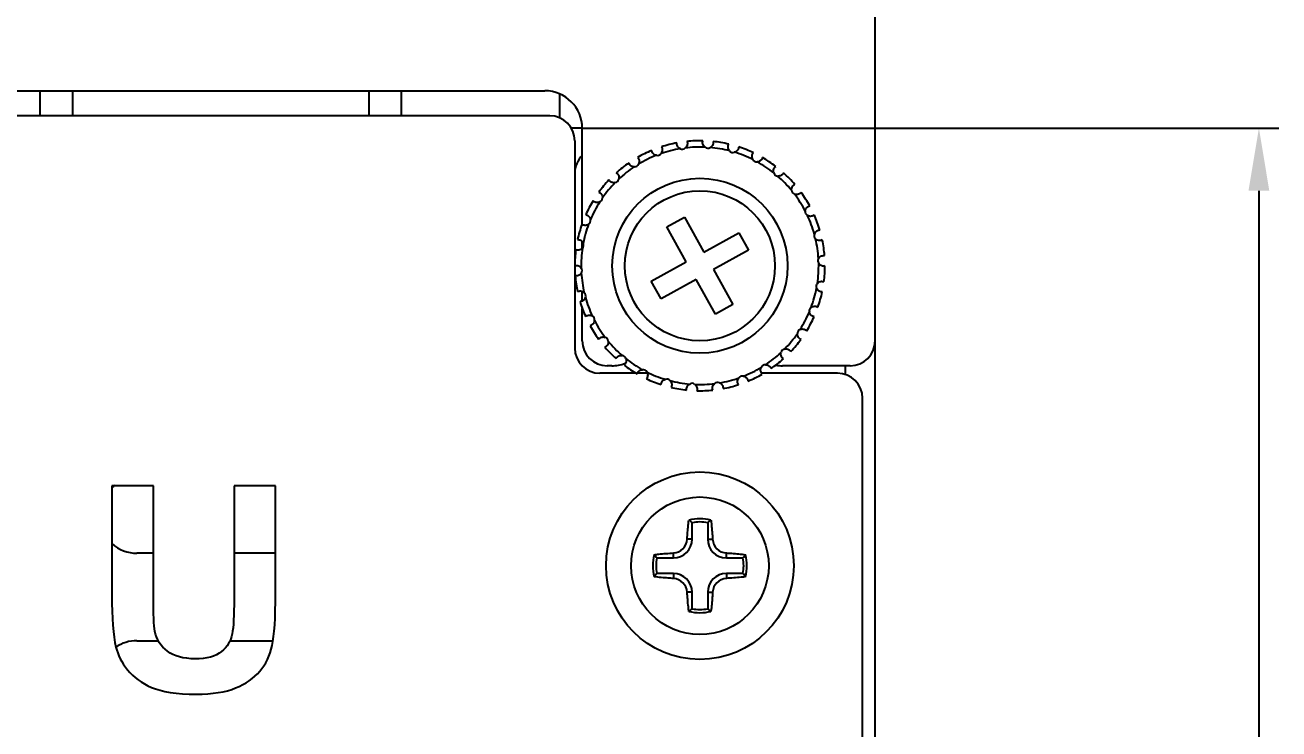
# Model space of a CAD drawing. Header units: millimetres. Extents: x -1493 to -686, y 1310 to 1867.
# Drawn here: x -878.1 to -827.9, y 1555.7 to 1583.9 of the extents above; entities that cross this region are included whole.
import ezdxf

# ---------------------------------------------------------------- set-up
doc = ezdxf.new("R2010")
doc.units = ezdxf.units.MM
doc.header["$PDMODE"] = 3
doc.header["$PDSIZE"] = 1.5
doc.layers.get('0').update_dxf_attribs({"linetype": 'CONTINUOUS'})
doc.layers.get('Defpoints').update_dxf_attribs({"linetype": 'CONTINUOUS'})
doc.layers.add('Dim', color=1, linetype='CONTINUOUS')
doc.styles.add('OMI-1', font='arial.ttf', dxfattribs={"oblique": 1})
doc.dimstyles.new('1', dxfattribs={"dimtxt": 4, "dimasz": 2.5, "dimexe": 0.8, "dimexo": 0.3, "dimgap": 0.5, "dimtad": 1, "dimtoh": 1, "dimdec": 1, "dimzin": 0, "dimdsep": 46, "dimtxsty": 'OMI-1', "dimcen": 0, "dimclrd": 256, "dimclre": 256, "dimclrt": 256, "dimadec": 0, "dimazin": 0, "dimtfac": 0.8, "dimtdec": 1, "dimtix": 1, "dimtmove": 0, "dimatfit": 3, "dimfxl": 1, "dimtolj": 1, "dimtzin": 0, "dimarcsym": 0})

# ---------------------------------------------------------------- blocks, each defined once
blk = doc.blocks.new('*D41')
at = {"layer": 'Defpoints', "color": 0, "transparency": 16777216}
for p in [(-856.106, 1579.747), (-844.62, 1496.247), (-828.747, 1496.247)]:
    blk.add_point(p, dxfattribs=at)
at = {"layer": 'Dim', "lineweight": -2, "transparency": 16777216}
for p, q in [((-855.806, 1579.747), (-827.947, 1579.747)), ((-828.747, 1577.247), (-828.747, 1498.747)), ((-844.32, 1496.247), (-827.947, 1496.247))]:
    blk.add_line(p, q, dxfattribs=at)
at = {"layer": 'Dim', "transparency": 16777216}
for points in [[(-828.331, 1577.247), (-829.164, 1577.247), (-828.747, 1579.747)], [(-829.164, 1498.747), (-828.331, 1498.747), (-828.747, 1496.247)]]:
    blk.add_solid(points, dxfattribs=at)
at = {"layer": 'Dim', "transparency": 16777216, "insert": (-831.291, 1537.997), "char_height": 4, "attachment_point": 5, "rotation": 90, "style": 'OMI-1'}
blk.add_mtext('\\A1;83.5', dxfattribs=at)

msp = doc.modelspace()

# ---------------------------------------------------------------- linework, layer by layer
at = {"color": 7, "linetype": 'Continuous'}
for p, q in [((-844.09, 1497.447), (-844.09, 1598.047)), ((-887.114, 1581.247), (-857.29, 1581.247)), ((-877.454, 1580.247), (-877.454, 1581.247)), ((-876.154, 1580.247), (-876.154, 1581.247)), ((-864.31, 1580.247), (-864.31, 1581.247)), ((-863.01, 1580.247), (-863.01, 1581.247)), ((-856.69, 1580.16), (-856.69, 1581.117)), ((-857.09, 1580.247), (-887.114, 1580.247)), ((-855.79, 1579.747), (-856.227, 1579.747)), ((-855.79, 1575.904), (-855.79, 1579.747)), ((-856.09, 1579.247), (-856.09, 1570.947)), ((-852.411, 1575.801), (-851.712, 1576.19)), ((-851.712, 1576.19), (-850.935, 1574.791)), ((-851.634, 1574.403), (-852.411, 1575.801)), ((-855.79, 1574.951), (-855.79, 1575.21)), ((-850.935, 1574.791), (-849.536, 1575.568)), ((-849.536, 1575.568), (-849.147, 1574.869)), ((-849.147, 1574.869), (-850.546, 1574.092)), ((-853.032, 1573.625), (-851.634, 1574.403)), ((-850.546, 1574.092), (-849.769, 1572.693)), ((-852.644, 1572.926), (-853.032, 1573.625)), ((-851.245, 1573.703), (-852.644, 1572.926)), ((-850.468, 1572.305), (-851.245, 1573.703)), ((-855.79, 1572.814), (-855.79, 1573.214)), ((-849.769, 1572.693), (-850.468, 1572.305)), ((-855.79, 1571.247), (-855.79, 1572.542)), ((-854.615, 1570.247), (-854.79, 1570.247)), ((-845.09, 1570.247), (-847.79, 1570.247)), ((-845.29, 1570.247), (-845.29, 1569.9)), ((-853.641, 1569.947), (-855.09, 1569.947)), ((-853.186, 1569.947), (-853.596, 1569.947)), ((-845.59, 1569.947), (-848.623, 1569.947)), ((-844.59, 1497.447), (-844.59, 1568.947)), ((-874.59, 1565.447), (-874.59, 1561.073)), ((-872.934, 1565.447), (-874.59, 1565.447)), ((-872.934, 1561.006), (-872.934, 1565.447)), ((-869.707, 1565.447), (-869.707, 1560.911)), ((-868.051, 1565.447), (-869.707, 1565.447)), ((-868.051, 1561.14), (-868.051, 1565.447)), ((-851.401, 1563.308), (-851.401, 1563.969)), ((-850.779, 1563.969), (-850.779, 1563.308)), ((-851.401, 1563.308), (-851.599, 1563.308)), ((-850.779, 1563.308), (-850.581, 1563.308)), ((-872.934, 1562.747), (-873.59, 1562.747)), ((-868.051, 1562.747), (-869.707, 1562.747)), ((-852.812, 1562.558), (-852.151, 1562.558)), ((-852.151, 1562.558), (-852.151, 1562.757)), ((-850.029, 1562.558), (-850.029, 1562.757)), ((-850.029, 1562.558), (-849.368, 1562.558)), ((-852.151, 1561.937), (-852.812, 1561.937)), ((-852.151, 1561.937), (-852.151, 1561.738)), ((-850.029, 1561.937), (-850.029, 1561.738)), ((-849.368, 1561.937), (-850.029, 1561.937)), ((-851.401, 1561.187), (-851.599, 1561.187)), ((-851.401, 1560.525), (-851.401, 1561.187)), ((-850.779, 1561.187), (-850.779, 1560.525)), ((-850.779, 1561.187), (-850.581, 1561.187)), ((-873.59, 1559.247), (-872.733, 1559.247)), ((-869.865, 1559.247), (-868.154, 1559.247))]:
    msp.add_line(p, q, dxfattribs=at)
for centre, radius in [((-851.09, 1574.247), 3.5), ((-851.09, 1574.247), 3), ((-851.09, 1562.247), 3.75), ((-851.09, 1562.247), 2.75)]:
    msp.add_circle(centre, radius, dxfattribs=at)
for centre, radius, start, end in [((-857.29, 1579.747), 1.5, 0, 90), ((-857.09, 1579.247), 1, 0, 90), ((-851.09, 1574.247), 5, 100.655, 107.9237), ((-851.09, 1574.247), 5, 88.655, 95.9237), ((-851.09, 1574.247), 5, 76.655, 83.9237), ((-855.09, 1577.947), 1, 134.471, 180), ((-851.09, 1574.247), 5, 112.655, 119.9237), ((-851.09, 1574.247), 4.748, 111.4711, 121.1076), ((-852.779, 1578.816), 0.157, 251.8374, 328.7413), ((-851.09, 1574.247), 4.748, 99.4711, 109.1076), ((-851.792, 1579.067), 0.157, 239.8374, 316.7413), ((-851.09, 1574.247), 4.748, 87.4711, 97.1076), ((-850.775, 1579.108), 0.157, 227.8374, 304.7413), ((-851.09, 1574.247), 4.748, 75.4711, 85.1076), ((-849.771, 1578.936), 0.157, 215.8374, 292.7413), ((-851.09, 1574.247), 4.748, 63.4711, 73.1076), ((-851.09, 1574.247), 5, 64.655, 71.9237), ((-851.09, 1574.247), 5, 124.655, 131.9237), ((-851.09, 1574.247), 4.748, 123.4711, 133.1076), ((-853.692, 1578.365), 0.157, 263.8374, 340.7413), ((-848.825, 1578.559), 0.157, 203.8374, 280.7413), ((-851.09, 1574.247), 4.748, 51.4711, 61.1076), ((-851.09, 1574.247), 5, 52.655, 59.9237), ((-851.09, 1574.247), 5, 136.655, 143.9237), ((-854.491, 1577.734), 0.157, 275.8374, 352.7413), ((-847.978, 1577.994), 0.157, 191.8374, 268.7413), ((-851.09, 1574.247), 4.748, 39.4711, 49.1076), ((-851.09, 1574.247), 5, 40.655, 47.9237), ((-851.09, 1574.247), 4.748, 135.4711, 145.1076), ((-847.267, 1577.265), 0.157, 179.8374, 256.7413), ((-851.09, 1574.247), 4.748, 27.4711, 37.1076), ((-851.09, 1574.247), 5, 28.655, 35.9237), ((-851.09, 1574.247), 5, 148.655, 155.9237), ((-851.09, 1574.247), 4.748, 147.4711, 157.1076), ((-855.142, 1576.951), 0.157, 287.8374, 4.7413), ((-855.615, 1576.049), 0.157, 299.8374, 16.7413), ((-846.723, 1576.405), 0.157, 167.8374, 244.7413), ((-851.09, 1574.247), 4.748, 15.4711, 25.1076), ((-851.09, 1574.247), 5, 16.655, 23.9237), ((-851.09, 1574.247), 5, 160.655, 167.9237), ((-851.09, 1574.247), 4.748, 159.4711, 169.1076), ((-855.891, 1575.069), 0.157, 311.8374, 28.7413), ((-846.37, 1575.449), 0.157, 155.8374, 232.7413), ((-851.09, 1574.247), 4.748, 3.4711, 13.1076), ((-851.09, 1574.247), 5, 4.655, 11.9237), ((-851.09, 1574.247), 5, 172.655, 179.9237), ((-851.09, 1574.247), 4.748, 171.4711, 181.1076), ((-855.957, 1574.053), 0.157, 323.8374, 40.7413), ((-851.09, 1574.247), 4.748, 351.4711, 1.1076), ((-846.223, 1574.442), 0.157, 143.8374, 220.7413), ((-851.09, 1574.247), 5, 352.655, 359.9237), ((-851.09, 1574.247), 5, 184.655, 191.9237), ((-851.09, 1574.247), 4.748, 183.4711, 193.1076), ((-855.81, 1573.045), 0.157, 335.8374, 52.7413), ((-851.09, 1574.247), 4.748, 339.4711, 349.1076), ((-846.289, 1573.426), 0.157, 131.8374, 208.7413), ((-851.09, 1574.247), 5, 340.655, 347.9237), ((-851.09, 1574.247), 5, 196.655, 203.9237), ((-851.09, 1574.247), 4.748, 195.4711, 205.1076), ((-846.565, 1572.445), 0.157, 119.8374, 196.7413), ((-855.457, 1572.09), 0.157, 347.8374, 64.7413), ((-851.09, 1574.247), 4.748, 327.4711, 337.1076), ((-851.09, 1574.247), 5, 328.655, 335.9237), ((-851.09, 1574.247), 5, 208.655, 215.9237), ((-851.09, 1574.247), 4.748, 207.4711, 217.1076), ((-847.038, 1571.544), 0.157, 107.8374, 184.7413), ((-854.79, 1571.247), 1, 180, 270), ((-854.913, 1571.229), 0.157, 359.8374, 76.7413), ((-851.09, 1574.247), 4.748, 219.4711, 229.1076), ((-851.09, 1574.247), 4.748, 315.4711, 325.1076), ((-851.09, 1574.247), 5, 316.655, 323.9237), ((-845.09, 1571.247), 1, 270, 0), ((-855.09, 1570.947), 1, 180, 270), ((-851.09, 1574.247), 5, 220.655, 227.9237), ((-854.202, 1570.5), 0.157, 11.8374, 88.7413), ((-851.09, 1574.247), 4.748, 303.4711, 313.1076), ((-847.689, 1570.761), 0.157, 95.8374, 172.7413), ((-854.615, 1571.747), 1.5, 270, 291.043), ((-851.09, 1574.247), 5, 232.655, 239.9237), ((-851.09, 1574.247), 4.748, 231.4711, 241.1076), ((-853.355, 1569.935), 0.157, 23.8374, 100.7413), ((-851.09, 1574.247), 4.748, 291.4711, 301.1076), ((-848.488, 1570.13), 0.157, 83.8374, 160.7413), ((-851.09, 1574.247), 5, 304.655, 311.9237), ((-847.79, 1571.747), 1.5, 259.7639, 270), ((-851.09, 1574.247), 5, 244.655, 251.9237), ((-851.09, 1574.247), 4.748, 243.4711, 253.1076), ((-852.409, 1569.558), 0.157, 35.8374, 112.7413), ((-851.09, 1574.247), 4.748, 255.4711, 265.1076), ((-850.388, 1569.427), 0.157, 59.8374, 136.7413), ((-851.09, 1574.247), 4.748, 279.4711, 289.1076), ((-849.401, 1569.679), 0.157, 71.8374, 148.7413), ((-851.09, 1574.247), 5, 292.655, 299.9237), ((-845.59, 1568.947), 1, 0, 90), ((-851.09, 1574.247), 5, 256.655, 263.9237), ((-851.405, 1569.387), 0.157, 47.8374, 124.7413), ((-851.09, 1574.247), 4.748, 267.4711, 277.1076), ((-851.09, 1574.247), 5, 268.655, 275.9237), ((-851.09, 1574.247), 5, 280.655, 287.9237), ((-873.59, 1564.247), 1.5, 126, 131.9354), ((-851.09, 1562.247), 1.881, 76.4229, 103.5771), ((-855.062, 1559.587), 5.711, 50.1204, 51.811), ((-847.118, 1559.587), 5.711, 128.189, 129.8796), ((-851.09, 1562.247), 1.75, 79.7747, 100.2253), ((-873.59, 1564.247), 1.5, 228.0646, 270), ((-852.151, 1563.308), 0.75, 270, 0), ((-852.185, 1563.343), 0.587, 273.3999, 356.6001), ((-850.029, 1563.308), 0.75, 180, 270), ((-849.994, 1563.343), 0.587, 183.3999, 266.6001), ((-851.09, 1562.247), 1.881, 166.4229, 193.5771), ((-848.43, 1566.22), 5.711, 218.189, 219.8796), ((-851.09, 1562.247), 1.75, 169.7747, 190.2253), ((-853.75, 1566.22), 5.711, 320.1204, 321.811), ((-851.09, 1562.247), 1.75, 349.7747, 10.2253), ((-851.09, 1562.247), 1.881, 346.4229, 13.5771), ((-848.43, 1558.275), 5.711, 140.1204, 141.811), ((-852.151, 1561.187), 0.75, 0, 90), ((-852.185, 1561.152), 0.587, 3.3999, 86.6001), ((-850.029, 1561.187), 0.75, 90, 180), ((-849.994, 1561.152), 0.587, 93.3999, 176.6001), ((-853.75, 1558.275), 5.711, 38.189, 39.8796), ((-855.062, 1564.908), 5.711, 308.189, 309.8796), ((-851.09, 1562.247), 1.881, 256.4229, 283.5771), ((-851.09, 1562.247), 1.75, 259.7747, 280.2253), ((-847.118, 1564.908), 5.711, 230.1204, 231.811), ((-873.59, 1557.747), 1.5, 90, 124.0785)]:
    msp.add_arc(centre, radius, start, end, dxfattribs=at)
for points, knots in [([(-851.871, 1578.931), (-851.9, 1578.942), (-851.947, 1578.973), (-851.991, 1579.034), (-852.013, 1579.097), (-852.016, 1579.14), (-852.014, 1579.161)], [0, 0, 0, 0, 0.319187, 0.560243, 0.780531, 1, 1, 1, 1]), ([(-851.606, 1579.221), (-851.598, 1579.201), (-851.589, 1579.159), (-851.592, 1579.093), (-851.617, 1579.021), (-851.653, 1578.978), (-851.677, 1578.959)], [0, 0, 0, 0, 0.219469, 0.439757, 0.680812, 1, 1, 1, 1]), ([(-850.88, 1578.991), (-850.906, 1579.008), (-850.946, 1579.047), (-850.976, 1579.117), (-850.985, 1579.183), (-850.978, 1579.226), (-850.973, 1579.246)], [0, 0, 0, 0, 0.319187, 0.560243, 0.780531, 1, 1, 1, 1]), ([(-850.561, 1579.219), (-850.557, 1579.198), (-850.557, 1579.155), (-850.574, 1579.091), (-850.613, 1579.026), (-850.657, 1578.991), (-850.685, 1578.978)], [0, 0, 0, 0, 0.219469, 0.439757, 0.680812, 1, 1, 1, 1]), ([(-849.899, 1578.844), (-849.921, 1578.865), (-849.951, 1578.913), (-849.966, 1578.987), (-849.961, 1579.053), (-849.946, 1579.094), (-849.936, 1579.112)], [0, 0, 0, 0, 0.319187, 0.560243, 0.780531, 1, 1, 1, 1]), ([(-852.828, 1578.666), (-852.858, 1578.671), (-852.911, 1578.691), (-852.967, 1578.742), (-853.001, 1578.799), (-853.013, 1578.841), (-853.016, 1578.861)], [0, 0, 0, 0, 0.319187, 0.560243, 0.780531, 1, 1, 1, 1]), ([(-852.629, 1579.005), (-852.617, 1578.987), (-852.599, 1578.948), (-852.588, 1578.882), (-852.598, 1578.807), (-852.624, 1578.757), (-852.644, 1578.734)], [0, 0, 0, 0, 0.219469, 0.439757, 0.680812, 1, 1, 1, 1]), ([(-849.538, 1579), (-849.54, 1578.979), (-849.548, 1578.937), (-849.578, 1578.878), (-849.63, 1578.822), (-849.68, 1578.798), (-849.71, 1578.791)], [0, 0, 0, 0, 0.219469, 0.439757, 0.680812, 1, 1, 1, 1]), ([(-848.969, 1578.496), (-848.986, 1578.521), (-849.006, 1578.574), (-849.005, 1578.65), (-848.986, 1578.714), (-848.963, 1578.75), (-848.95, 1578.766)], [0, 0, 0, 0, 0.319187, 0.560243, 0.780531, 1, 1, 1, 1]), ([(-853.709, 1578.208), (-853.739, 1578.206), (-853.795, 1578.215), (-853.86, 1578.254), (-853.906, 1578.302), (-853.926, 1578.34), (-853.933, 1578.36)], [0, 0, 0, 0, 0.319187, 0.560243, 0.780531, 1, 1, 1, 1]), ([(-853.584, 1578.581), (-853.569, 1578.566), (-853.543, 1578.531), (-853.519, 1578.47), (-853.513, 1578.394), (-853.528, 1578.34), (-853.543, 1578.313)], [0, 0, 0, 0, 0.219469, 0.439757, 0.680812, 1, 1, 1, 1]), ([(-848.584, 1578.574), (-848.59, 1578.554), (-848.607, 1578.514), (-848.648, 1578.462), (-848.71, 1578.419), (-848.765, 1578.405), (-848.796, 1578.405)], [0, 0, 0, 0, 0.219469, 0.439757, 0.680812, 1, 1, 1, 1]), ([(-848.132, 1577.962), (-848.143, 1577.991), (-848.152, 1578.046), (-848.135, 1578.12), (-848.104, 1578.179), (-848.074, 1578.209), (-848.057, 1578.222)], [0, 0, 0, 0, 0.319187, 0.560243, 0.780531, 1, 1, 1, 1]), ([(-854.475, 1577.577), (-854.505, 1577.569), (-854.561, 1577.566), (-854.633, 1577.59), (-854.687, 1577.628), (-854.715, 1577.661), (-854.726, 1577.679)], [0, 0, 0, 0, 0.319187, 0.560243, 0.780531, 1, 1, 1, 1]), ([(-854.431, 1577.967), (-854.413, 1577.956), (-854.381, 1577.928), (-854.344, 1577.872), (-854.322, 1577.799), (-854.326, 1577.743), (-854.335, 1577.714)], [0, 0, 0, 0, 0.219469, 0.439757, 0.680812, 1, 1, 1, 1]), ([(-847.739, 1577.959), (-847.749, 1577.94), (-847.774, 1577.905), (-847.825, 1577.863), (-847.895, 1577.833), (-847.951, 1577.831), (-847.981, 1577.837)], [0, 0, 0, 0, 0.219469, 0.439757, 0.680812, 1, 1, 1, 1]), ([(-855.131, 1577.192), (-855.111, 1577.184), (-855.074, 1577.163), (-855.027, 1577.116), (-854.99, 1577.05), (-854.982, 1576.994), (-854.985, 1576.964)], [0, 0, 0, 0, 0.219469, 0.439757, 0.680812, 1, 1, 1, 1]), ([(-847.424, 1577.266), (-847.429, 1577.296), (-847.426, 1577.352), (-847.395, 1577.421), (-847.351, 1577.472), (-847.316, 1577.496), (-847.297, 1577.505)], [0, 0, 0, 0, 0.319187, 0.560243, 0.780531, 1, 1, 1, 1]), ([(-847.041, 1577.181), (-847.054, 1577.164), (-847.086, 1577.135), (-847.145, 1577.105), (-847.22, 1577.09), (-847.275, 1577.1), (-847.303, 1577.112)], [0, 0, 0, 0, 0.219469, 0.439757, 0.680812, 1, 1, 1, 1]), ([(-855.093, 1576.801), (-855.121, 1576.786), (-855.175, 1576.772), (-855.251, 1576.781), (-855.312, 1576.806), (-855.345, 1576.833), (-855.36, 1576.848)], [0, 0, 0, 0, 0.319187, 0.560243, 0.780531, 1, 1, 1, 1]), ([(-846.877, 1576.438), (-846.875, 1576.468), (-846.861, 1576.522), (-846.815, 1576.584), (-846.763, 1576.624), (-846.723, 1576.64), (-846.702, 1576.645)], [0, 0, 0, 0, 0.319187, 0.560243, 0.780531, 1, 1, 1, 1]), ([(-855.655, 1576.287), (-855.634, 1576.284), (-855.593, 1576.271), (-855.537, 1576.235), (-855.487, 1576.178), (-855.468, 1576.125), (-855.464, 1576.094)], [0, 0, 0, 0, 0.219469, 0.439757, 0.680812, 1, 1, 1, 1]), ([(-846.519, 1576.275), (-846.536, 1576.262), (-846.573, 1576.24), (-846.637, 1576.222), (-846.713, 1576.223), (-846.765, 1576.245), (-846.79, 1576.262)], [0, 0, 0, 0, 0.219469, 0.439757, 0.680812, 1, 1, 1, 1]), ([(-855.537, 1575.912), (-855.561, 1575.893), (-855.611, 1575.868), (-855.686, 1575.86), (-855.752, 1575.873), (-855.79, 1575.892), (-855.808, 1575.904)], [0, 0, 0, 0, 0.319187, 0.560243, 0.780531, 1, 1, 1, 1]), ([(-846.514, 1575.514), (-846.506, 1575.544), (-846.48, 1575.593), (-846.423, 1575.644), (-846.363, 1575.672), (-846.321, 1575.68), (-846.3, 1575.68)], [0, 0, 0, 0, 0.319187, 0.560243, 0.780531, 1, 1, 1, 1]), ([(-855.979, 1575.293), (-855.958, 1575.294), (-855.915, 1575.291), (-855.853, 1575.267), (-855.792, 1575.221), (-855.763, 1575.174), (-855.753, 1575.145)], [0, 0, 0, 0, 0.219469, 0.439757, 0.680812, 1, 1, 1, 1]), ([(-846.198, 1575.28), (-846.217, 1575.271), (-846.257, 1575.257), (-846.324, 1575.253), (-846.398, 1575.27), (-846.444, 1575.302), (-846.465, 1575.324)], [0, 0, 0, 0, 0.219469, 0.439757, 0.680812, 1, 1, 1, 1]), ([(-855.786, 1574.951), (-855.805, 1574.927), (-855.849, 1574.892), (-855.921, 1574.869), (-855.988, 1574.868), (-856.029, 1574.879), (-856.049, 1574.886)], [0, 0, 0, 0, 0.319187, 0.560243, 0.780531, 1, 1, 1, 1]), ([(-846.35, 1574.535), (-846.336, 1574.562), (-846.301, 1574.606), (-846.235, 1574.643), (-846.17, 1574.658), (-846.127, 1574.657), (-846.106, 1574.653)], [0, 0, 0, 0, 0.319187, 0.560243, 0.780531, 1, 1, 1, 1]), ([(-856.09, 1574.254), (-856.069, 1574.259), (-856.027, 1574.264), (-855.961, 1574.254), (-855.892, 1574.222), (-855.853, 1574.182), (-855.837, 1574.155)], [0, 0, 0, 0, 0.219469, 0.439757, 0.680812, 1, 1, 1, 1]), ([(-846.09, 1574.241), (-846.11, 1574.235), (-846.153, 1574.23), (-846.219, 1574.24), (-846.288, 1574.272), (-846.326, 1574.313), (-846.342, 1574.339)], [0, 0, 0, 0, 0.219469, 0.439757, 0.680812, 1, 1, 1, 1]), ([(-855.83, 1573.96), (-855.843, 1573.932), (-855.879, 1573.889), (-855.945, 1573.851), (-856.01, 1573.836), (-856.053, 1573.838), (-856.073, 1573.841)], [0, 0, 0, 0, 0.319187, 0.560243, 0.780531, 1, 1, 1, 1]), ([(-846.394, 1573.543), (-846.375, 1573.567), (-846.331, 1573.602), (-846.258, 1573.625), (-846.192, 1573.627), (-846.15, 1573.616), (-846.131, 1573.608)], [0, 0, 0, 0, 0.319187, 0.560243, 0.780531, 1, 1, 1, 1]), ([(-855.982, 1573.214), (-855.963, 1573.224), (-855.922, 1573.238), (-855.856, 1573.241), (-855.782, 1573.224), (-855.736, 1573.193), (-855.715, 1573.17)], [0, 0, 0, 0, 0.219469, 0.439757, 0.680812, 1, 1, 1, 1]), ([(-846.201, 1573.201), (-846.222, 1573.2), (-846.264, 1573.204), (-846.326, 1573.227), (-846.387, 1573.273), (-846.417, 1573.321), (-846.427, 1573.35)], [0, 0, 0, 0, 0.219469, 0.439757, 0.680812, 1, 1, 1, 1]), ([(-855.666, 1572.981), (-855.674, 1572.951), (-855.7, 1572.901), (-855.757, 1572.85), (-855.817, 1572.822), (-855.859, 1572.815), (-855.88, 1572.814)], [0, 0, 0, 0, 0.319187, 0.560243, 0.780531, 1, 1, 1, 1]), ([(-846.643, 1572.582), (-846.619, 1572.602), (-846.569, 1572.627), (-846.493, 1572.634), (-846.428, 1572.622), (-846.39, 1572.603), (-846.372, 1572.591)], [0, 0, 0, 0, 0.319187, 0.560243, 0.780531, 1, 1, 1, 1]), ([(-855.66, 1572.22), (-855.644, 1572.233), (-855.607, 1572.255), (-855.543, 1572.272), (-855.467, 1572.271), (-855.415, 1572.25), (-855.39, 1572.232)], [0, 0, 0, 0, 0.219469, 0.439757, 0.680812, 1, 1, 1, 1]), ([(-846.525, 1572.207), (-846.546, 1572.211), (-846.587, 1572.224), (-846.643, 1572.259), (-846.693, 1572.317), (-846.712, 1572.37), (-846.715, 1572.4)], [0, 0, 0, 0, 0.219469, 0.439757, 0.680812, 1, 1, 1, 1]), ([(-855.303, 1572.057), (-855.304, 1572.026), (-855.319, 1571.972), (-855.364, 1571.911), (-855.417, 1571.871), (-855.457, 1571.855), (-855.478, 1571.85)], [0, 0, 0, 0, 0.319187, 0.560243, 0.780531, 1, 1, 1, 1]), ([(-847.086, 1571.694), (-847.059, 1571.708), (-847.005, 1571.722), (-846.929, 1571.714), (-846.868, 1571.688), (-846.834, 1571.662), (-846.82, 1571.646)], [0, 0, 0, 0, 0.319187, 0.560243, 0.780531, 1, 1, 1, 1]), ([(-855.139, 1571.314), (-855.125, 1571.33), (-855.094, 1571.359), (-855.035, 1571.39), (-854.96, 1571.404), (-854.905, 1571.394), (-854.877, 1571.382)], [0, 0, 0, 0, 0.219469, 0.439757, 0.680812, 1, 1, 1, 1]), ([(-854.755, 1571.229), (-854.75, 1571.198), (-854.754, 1571.142), (-854.785, 1571.073), (-854.828, 1571.023), (-854.864, 1570.999), (-854.883, 1570.99)], [0, 0, 0, 0, 0.319187, 0.560243, 0.780531, 1, 1, 1, 1]), ([(-847.049, 1571.303), (-847.068, 1571.311), (-847.106, 1571.332), (-847.153, 1571.378), (-847.19, 1571.445), (-847.198, 1571.5), (-847.195, 1571.531)], [0, 0, 0, 0, 0.219469, 0.439757, 0.680812, 1, 1, 1, 1]), ([(-854.44, 1570.536), (-854.431, 1570.555), (-854.406, 1570.59), (-854.355, 1570.632), (-854.285, 1570.662), (-854.229, 1570.664), (-854.198, 1570.658)], [0, 0, 0, 0, 0.219469, 0.439757, 0.680812, 1, 1, 1, 1]), ([(-847.749, 1570.527), (-847.767, 1570.539), (-847.799, 1570.567), (-847.836, 1570.622), (-847.858, 1570.695), (-847.854, 1570.751), (-847.845, 1570.781)], [0, 0, 0, 0, 0.219469, 0.439757, 0.680812, 1, 1, 1, 1]), ([(-847.705, 1570.917), (-847.675, 1570.926), (-847.619, 1570.928), (-847.547, 1570.904), (-847.492, 1570.866), (-847.465, 1570.833), (-847.454, 1570.815)], [0, 0, 0, 0, 0.319187, 0.560243, 0.780531, 1, 1, 1, 1]), ([(-854.048, 1570.533), (-854.037, 1570.504), (-854.028, 1570.449), (-854.044, 1570.374), (-854.076, 1570.316), (-854.106, 1570.285), (-854.123, 1570.272)], [0, 0, 0, 0, 0.319187, 0.560243, 0.780531, 1, 1, 1, 1]), ([(-853.596, 1569.92), (-853.59, 1569.941), (-853.573, 1569.98), (-853.532, 1570.032), (-853.469, 1570.076), (-853.415, 1570.089), (-853.384, 1570.09)], [0, 0, 0, 0, 0.219469, 0.439757, 0.680812, 1, 1, 1, 1]), ([(-848.596, 1569.914), (-848.611, 1569.929), (-848.636, 1569.963), (-848.66, 1570.025), (-848.667, 1570.101), (-848.651, 1570.155), (-848.637, 1570.182)], [0, 0, 0, 0, 0.219469, 0.439757, 0.680812, 1, 1, 1, 1]), ([(-848.471, 1570.286), (-848.44, 1570.288), (-848.385, 1570.279), (-848.319, 1570.241), (-848.274, 1570.192), (-848.254, 1570.154), (-848.247, 1570.134)], [0, 0, 0, 0, 0.319187, 0.560243, 0.780531, 1, 1, 1, 1]), ([(-853.211, 1569.999), (-853.194, 1569.973), (-853.174, 1569.921), (-853.175, 1569.845), (-853.194, 1569.781), (-853.217, 1569.745), (-853.23, 1569.729)], [0, 0, 0, 0, 0.319187, 0.560243, 0.780531, 1, 1, 1, 1]), ([(-852.641, 1569.494), (-852.64, 1569.515), (-852.632, 1569.557), (-852.602, 1569.617), (-852.55, 1569.672), (-852.5, 1569.697), (-852.47, 1569.704)], [0, 0, 0, 0, 0.219469, 0.439757, 0.680812, 1, 1, 1, 1]), ([(-852.281, 1569.651), (-852.259, 1569.629), (-852.229, 1569.582), (-852.214, 1569.507), (-852.219, 1569.441), (-852.234, 1569.401), (-852.244, 1569.382)], [0, 0, 0, 0, 0.319187, 0.560243, 0.780531, 1, 1, 1, 1]), ([(-849.551, 1569.49), (-849.563, 1569.508), (-849.581, 1569.547), (-849.591, 1569.612), (-849.582, 1569.688), (-849.556, 1569.737), (-849.536, 1569.76)], [0, 0, 0, 0, 0.219469, 0.439757, 0.680812, 1, 1, 1, 1]), ([(-849.352, 1569.828), (-849.321, 1569.824), (-849.269, 1569.803), (-849.213, 1569.752), (-849.178, 1569.695), (-849.167, 1569.654), (-849.164, 1569.633)], [0, 0, 0, 0, 0.319187, 0.560243, 0.780531, 1, 1, 1, 1]), ([(-851.619, 1569.275), (-851.622, 1569.296), (-851.623, 1569.339), (-851.606, 1569.403), (-851.567, 1569.469), (-851.523, 1569.503), (-851.495, 1569.516)], [0, 0, 0, 0, 0.219469, 0.439757, 0.680812, 1, 1, 1, 1]), ([(-851.299, 1569.503), (-851.273, 1569.487), (-851.234, 1569.447), (-851.204, 1569.377), (-851.195, 1569.311), (-851.201, 1569.269), (-851.207, 1569.249)], [0, 0, 0, 0, 0.319187, 0.560243, 0.780531, 1, 1, 1, 1]), ([(-850.574, 1569.274), (-850.581, 1569.294), (-850.591, 1569.336), (-850.588, 1569.402), (-850.563, 1569.474), (-850.527, 1569.517), (-850.502, 1569.535)], [0, 0, 0, 0, 0.219469, 0.439757, 0.680812, 1, 1, 1, 1]), ([(-850.309, 1569.564), (-850.28, 1569.553), (-850.233, 1569.522), (-850.189, 1569.46), (-850.167, 1569.397), (-850.164, 1569.355), (-850.165, 1569.333)], [0, 0, 0, 0, 0.319187, 0.560243, 0.780531, 1, 1, 1, 1]), ([(-851.599, 1563.308), (-851.595, 1563.375), (-851.578, 1563.631), (-851.554, 1563.887), (-851.531, 1564.076)], [0, 0, 0, 0, 0.261813, 1, 1, 1, 1]), ([(-850.648, 1564.076), (-850.641, 1564.015), (-850.613, 1563.76), (-850.592, 1563.504), (-850.581, 1563.308)], [0, 0, 0, 0, 0.237138, 1, 1, 1, 1]), ([(-852.918, 1562.689), (-852.858, 1562.696), (-852.602, 1562.724), (-852.346, 1562.745), (-852.151, 1562.757)], [0, 0, 0, 0, 0.237136, 1, 1, 1, 1]), ([(-850.029, 1562.757), (-849.962, 1562.753), (-849.706, 1562.735), (-849.45, 1562.711), (-849.262, 1562.689)], [0, 0, 0, 0, 0.261818, 1, 1, 1, 1]), ([(-852.151, 1561.738), (-852.218, 1561.742), (-852.474, 1561.759), (-852.73, 1561.783), (-852.918, 1561.806)], [0, 0, 0, 0, 0.261818, 1, 1, 1, 1]), ([(-849.262, 1561.806), (-849.322, 1561.798), (-849.577, 1561.77), (-849.834, 1561.75), (-850.029, 1561.738)], [0, 0, 0, 0, 0.237136, 1, 1, 1, 1]), ([(-851.531, 1560.419), (-851.539, 1560.479), (-851.567, 1560.735), (-851.587, 1560.991), (-851.599, 1561.187)], [0, 0, 0, 0, 0.237138, 1, 1, 1, 1]), ([(-850.581, 1561.187), (-850.585, 1561.119), (-850.602, 1560.863), (-850.626, 1560.607), (-850.648, 1560.419)], [0, 0, 0, 0, 0.261813, 1, 1, 1, 1])]:
    msp.add_open_spline(points, degree=3, knots=knots, dxfattribs=at)
for points in [[(-874.59, 1561.073), (-874.59, 1560.156), (-874.54, 1559.462), (-874.429, 1558.992)], [(-868.185, 1559.054), (-868.096, 1559.457), (-868.051, 1560.156), (-868.051, 1561.14)], [(-872.875, 1559.635), (-872.917, 1559.843), (-872.934, 1560.301), (-872.934, 1561.006)], [(-869.707, 1560.911), (-869.707, 1560.262), (-869.735, 1559.798), (-869.782, 1559.519)], [(-872.369, 1558.825), (-872.638, 1559.026), (-872.806, 1559.3), (-872.875, 1559.635)], [(-869.782, 1559.519), (-869.83, 1559.239), (-869.975, 1558.998), (-870.211, 1558.809)], [(-868.683, 1558.025), (-868.443, 1558.304), (-868.275, 1558.646), (-868.185, 1559.054)], [(-874.429, 1558.992), (-874.355, 1558.674), (-874.198, 1558.372), (-873.963, 1558.081)], [(-871.273, 1558.523), (-871.737, 1558.523), (-872.101, 1558.623), (-872.369, 1558.825)], [(-870.211, 1558.809), (-870.451, 1558.618), (-870.803, 1558.523), (-871.273, 1558.523)], [(-873.963, 1558.081), (-873.728, 1557.79), (-873.41, 1557.555), (-873.006, 1557.378)], [(-869.646, 1557.356), (-869.243, 1557.521), (-868.924, 1557.745), (-868.683, 1558.025)], [(-873.006, 1557.378), (-872.604, 1557.203), (-872.006, 1557.107), (-871.223, 1557.107)], [(-871.223, 1557.107), (-870.574, 1557.107), (-870.048, 1557.191), (-869.646, 1557.356)]]:
    msp.add_open_spline(points, degree=3, dxfattribs=at)

# ---------------------------------------------------------------- dimensions: what is measured, and where the dimension line sits
at = {"layer": 'Dim'}
dim = msp.add_linear_dim(base=(-828.747, 1496.247), p1=(-856.106, 1579.747), p2=(-844.62, 1496.247), angle=90, dimstyle='1', dxfattribs=at)
dim.commit()
dim.dimension.update_dxf_attribs({"geometry": '*D41', "text_midpoint": (-831.291, 1537.997)})

doc.saveas('drawing.dxf')
